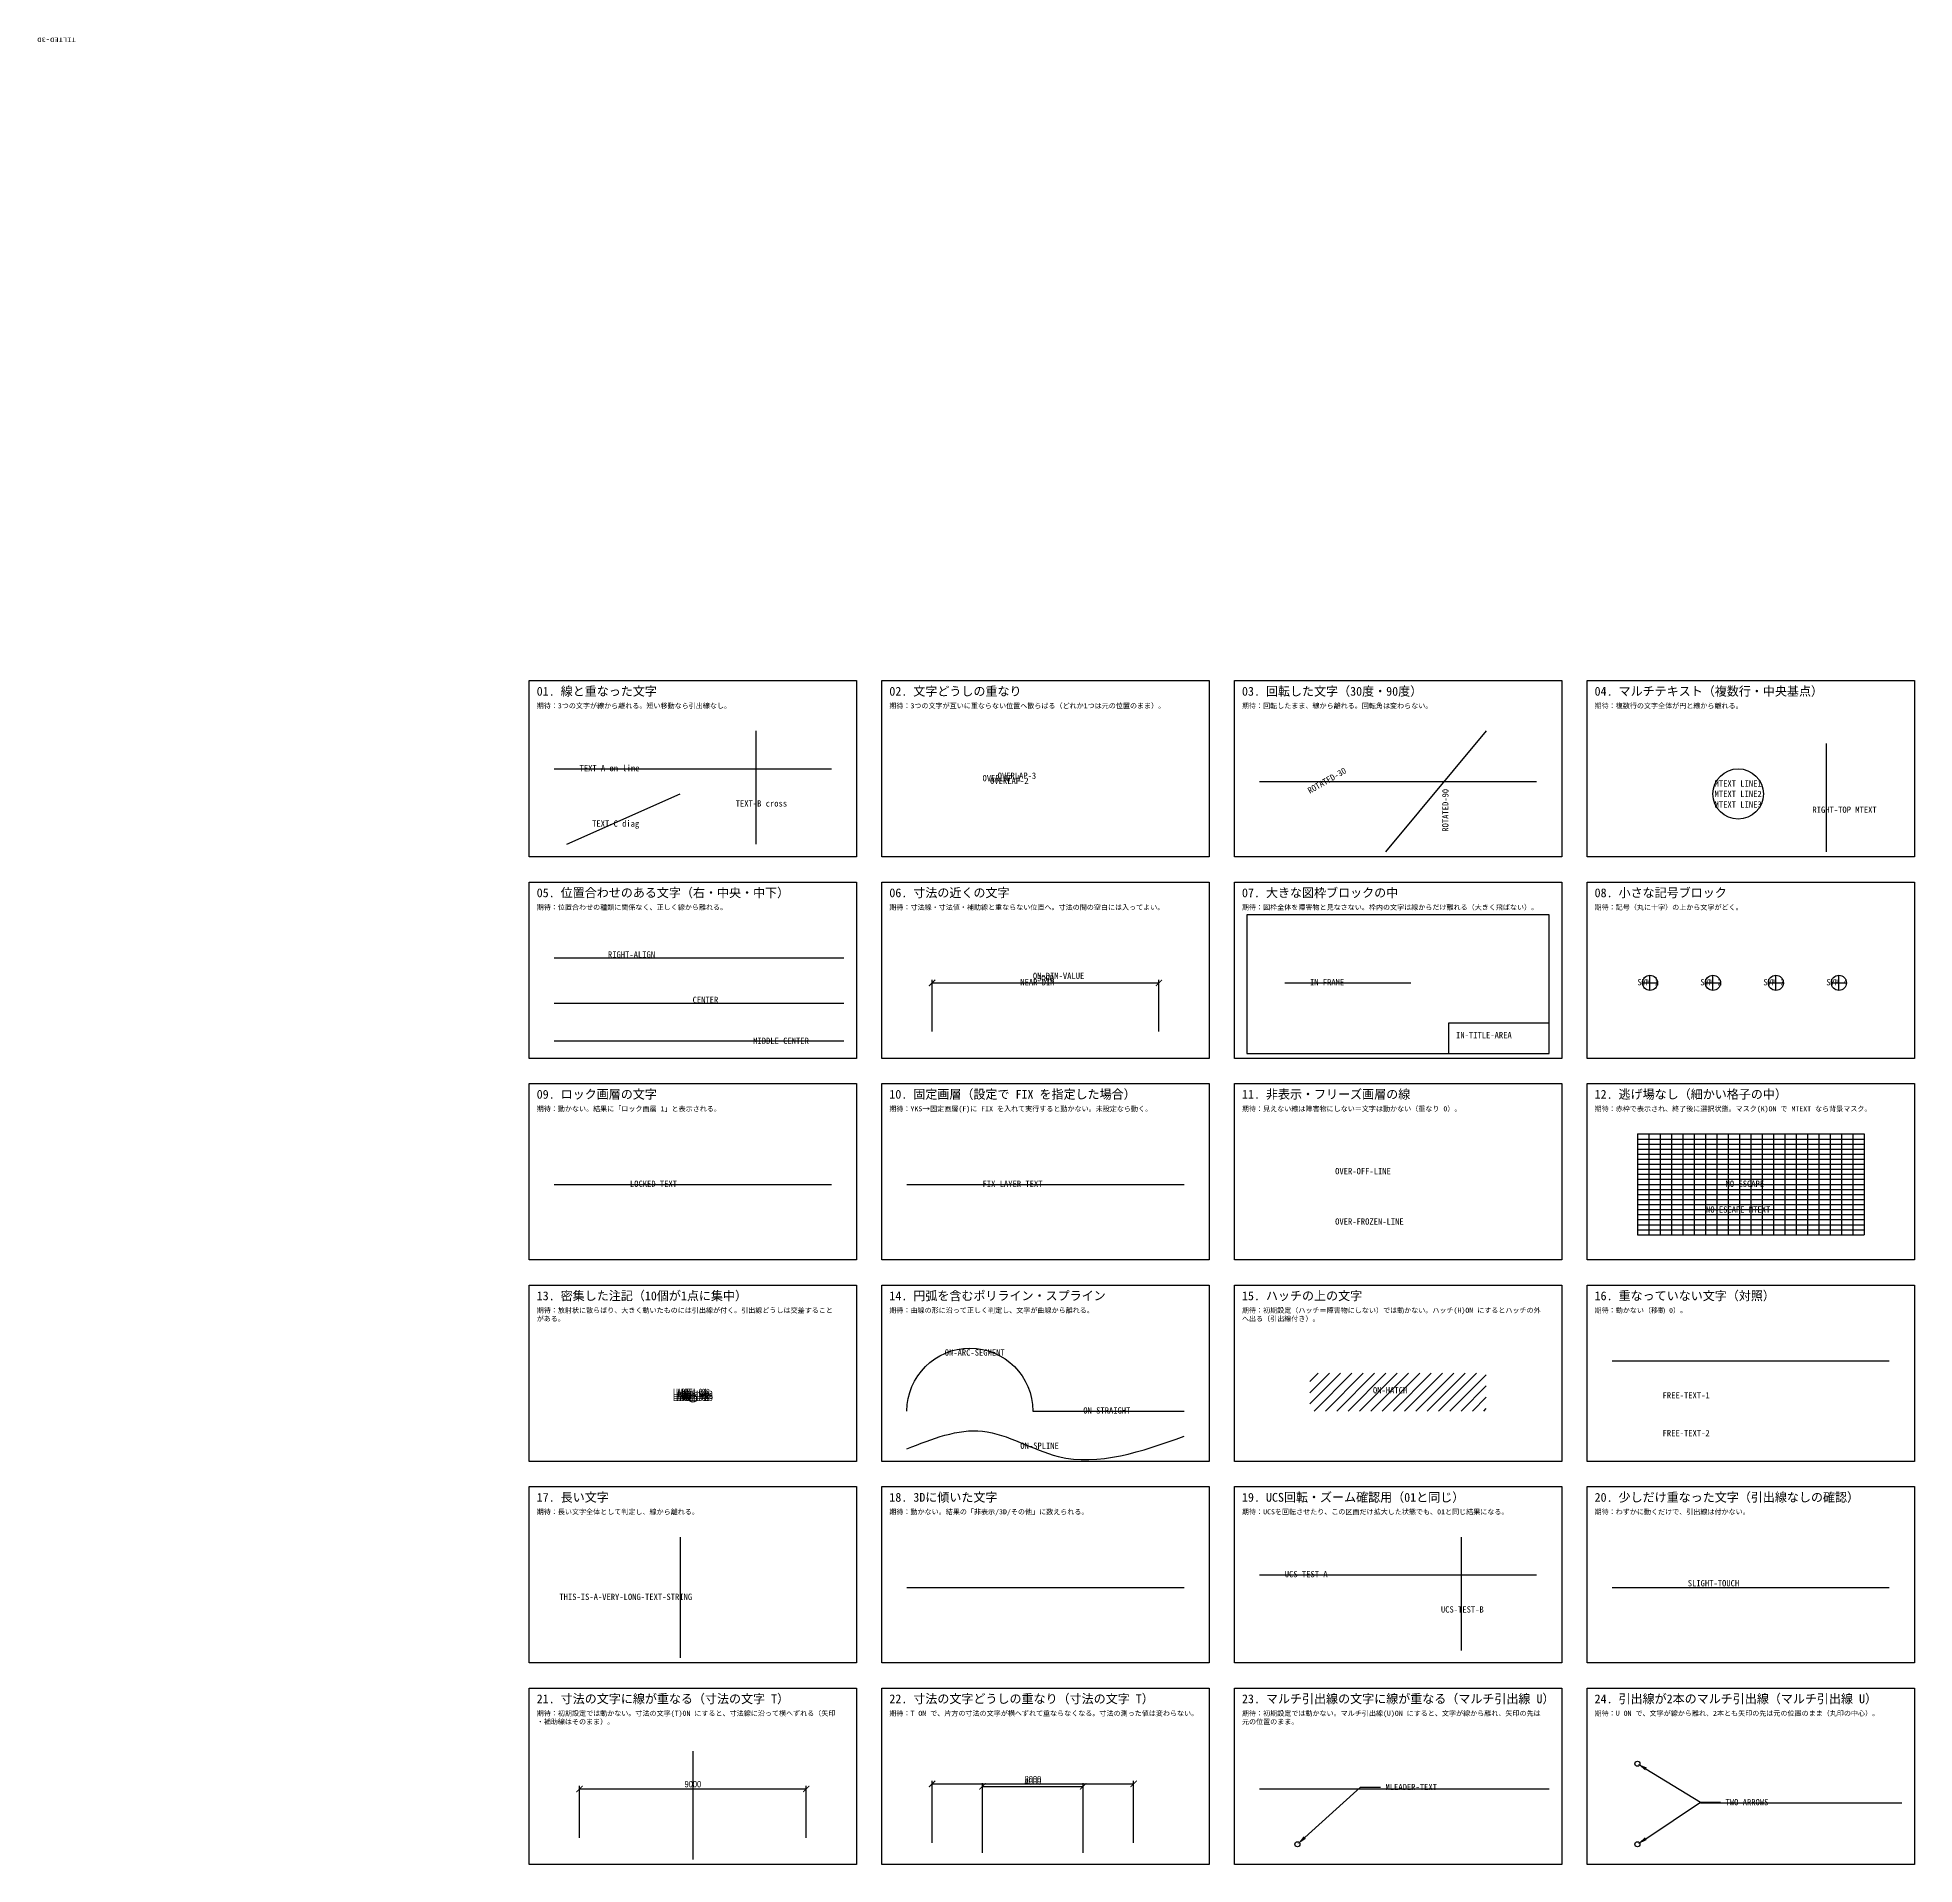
# Model space of a CAD drawing. Header units: millimetres. Extents: x -195 to 550, y -470 to 255.
import ezdxf
from ezdxf import colors
from ezdxf.entities.mleader import LeaderData, LeaderLine
from ezdxf.enums import TextEntityAlignment as Align
from ezdxf.math import Vec2, Vec3

# ---------------------------------------------------------------- set-up
doc = ezdxf.new("R2010")
doc.units = ezdxf.units.MM
for name, color, linetype in [('DIM', 3, 'Continuous'), ('FIX', 5, 'Continuous'), ('HATCH', 252, 'Continuous'), ('LOCKED', 1, 'Continuous'), ('OBJ', 4, 'Continuous'), ('TEXT', 7, 'Continuous'), ('YK_区画', 9, 'Continuous'), ('YK_見出し', 8, 'Continuous')]:
    doc.layers.add(name, color=color, linetype=linetype)
doc.styles.add('OpenSansCondensed-Light', font='OpenSansCondensed-Light.ttf')
doc.styles.add('YK_JP', font='msgothic.ttc')
doc.dimstyles.new('EZDXF', dxfattribs={"dimtxt": 0.25, "dimasz": 0.175, "dimexe": 0.375, "dimexo": 0.125, "dimgap": 0.1, "dimtad": 1, "dimlfac": 100, "dimzin": 12, "dimdsep": 46, "dimtxsty": 'OpenSansCondensed-Light', "dimblk": 'ARCHTICK', "dimcen": 2.5, "dimazin": 3, "dimtfac": 0.5, "dimtmove": 2, "dimatfit": 3})

# ---------------------------------------------------------------- blocks, each defined once
blk = doc.blocks.new('_ARCHTICK')
at = {"color": 0, "linetype": 'BYBLOCK', "const_width": 0.15}
blk.add_lwpolyline([(-0.5, -0.5), (0.5, 0.5)], dxfattribs=at)
blk = doc.blocks.new('YK_FRAME')
for points in [[(0, 0), (120, 0), (120, 55), (0, 55)], [(80, 0), (120, 0), (120, 12), (80, 12)]]:
    blk.add_lwpolyline(points, close=True)
blk = doc.blocks.new('YK_SYMBOL')
for p, q in [((-3, 0), (3, 0)), ((0, -3), (0, 3))]:
    blk.add_line(p, q)
blk.add_circle((0, 0), 3)

msp = doc.modelspace()

# ---------------------------------------------------------------- hatches: boundary and pattern name
at = {"layer": 'HATCH'}
h = msp.add_hatch(dxfattribs=at)
h.set_pattern_fill('ANSI31')
h.paths.add_polyline_path([(310, -275), (380, -275), (380, -290), (310, -290)])

# ---------------------------------------------------------------- linework, layer by layer
at = {"layer": 'OBJ'}
for p, q in [((90, -20), (90, -65)), ((380, -20), (340, -68)), ((515, -25), (515, -68)), ((10, -35), (120, -35)), ((290, -40), (400, -40)), ((15, -65), (60, -45)), ((10, -110), (125, -110)), ((300, -120), (350, -120)), ((10, -128), (125, -128)), ((10, -143), (125, -143)), ((440, -180), (530, -180)), ((440, -180), (440, -220)), ((440, -182), (530, -182)), ((440, -184), (530, -184)), ((440, -186), (530, -186)), ((444.5, -180), (444.5, -220)), ((449, -180), (449, -220)), ((453.5, -180), (453.5, -220)), ((458, -180), (458, -220)), ((462.5, -180), (462.5, -220)), ((467, -180), (467, -220)), ((471.5, -180), (471.5, -220)), ((476, -180), (476, -220)), ((480.5, -180), (480.5, -220)), ((485, -180), (485, -220)), ((489.5, -180), (489.5, -220)), ((494, -180), (494, -220)), ((498.5, -180), (498.5, -220)), ((503, -180), (503, -220)), ((507.5, -180), (507.5, -220)), ((512, -180), (512, -220)), ((516.5, -180), (516.5, -220)), ((521, -180), (521, -220)), ((525.5, -180), (525.5, -220)), ((530, -180), (530, -220)), ((440, -188), (530, -188)), ((440, -190), (530, -190)), ((440, -192), (530, -192)), ((10, -200), (120, -200)), ((150, -200), (260, -200)), ((440, -194), (530, -194)), ((440, -196), (530, -196)), ((440, -198), (530, -198)), ((440, -200), (530, -200)), ((440, -202), (530, -202)), ((440, -204), (530, -204)), ((440, -206), (530, -206)), ((440, -208), (530, -208)), ((440, -210), (530, -210)), ((440, -212), (530, -212)), ((440, -214), (530, -214)), ((440, -216), (530, -216)), ((440, -218), (530, -218)), ((440, -220), (530, -220)), ((430, -270), (540, -270)), ((60, -340), (60, -388)), ((370, -340), (370, -385)), ((290, -355), (400, -355)), ((150, -360), (260, -360)), ((430, -360), (540, -360)), ((65, -425), (65, -468)), ((290, -440), (405, -440)), ((465, -445.5), (545, -445.5))]:
    msp.add_line(p, q, dxfattribs=at)
msp.add_lwpolyline([(150, -290, -1), (200, -290), (260, -290)], format="xyb", dxfattribs=at)
for centre, radius in [((480, -45), 10), ((65, -285), 1.5), ((440, -430), 1), ((305, -462), 1), ((440, -462), 1)]:
    msp.add_circle(centre, radius, dxfattribs=at)
msp.add_spline([(150, -305), (180, -298), (210, -308), (260, -300)], degree=3, dxfattribs=at)
at = {"layer": 'YK_区画'}
for points in [[(0, 0), (130, 0), (130, -70), (0, -70)], [(140, 0), (270, 0), (270, -70), (140, -70)], [(280, 0), (410, 0), (410, -70), (280, -70)], [(420, 0), (550, 0), (550, -70), (420, -70)], [(0, -80), (130, -80), (130, -150), (0, -150)], [(140, -80), (270, -80), (270, -150), (140, -150)], [(280, -80), (410, -80), (410, -150), (280, -150)], [(420, -80), (550, -80), (550, -150), (420, -150)], [(0, -160), (130, -160), (130, -230), (0, -230)], [(140, -160), (270, -160), (270, -230), (140, -230)], [(280, -160), (410, -160), (410, -230), (280, -230)], [(420, -160), (550, -160), (550, -230), (420, -230)], [(0, -240), (130, -240), (130, -310), (0, -310)], [(140, -240), (270, -240), (270, -310), (140, -310)], [(280, -240), (410, -240), (410, -310), (280, -310)], [(420, -240), (550, -240), (550, -310), (420, -310)], [(0, -320), (130, -320), (130, -390), (0, -390)], [(140, -320), (270, -320), (270, -390), (140, -390)], [(280, -320), (410, -320), (410, -390), (280, -390)], [(420, -320), (550, -320), (550, -390), (420, -390)], [(0, -400), (130, -400), (130, -470), (0, -470)], [(140, -400), (270, -400), (270, -470), (140, -470)], [(280, -400), (410, -400), (410, -470), (280, -470)], [(420, -400), (550, -400), (550, -470), (420, -470)]]:
    msp.add_lwpolyline(points, close=True, dxfattribs=at)

# ---------------------------------------------------------------- block references
at = {"layer": 'OBJ'}
for name, p in [('YK_FRAME', (285, -148)), ('YK_SYMBOL', (445, -120)), ('YK_SYMBOL', (470, -120)), ('YK_SYMBOL', (495, -120)), ('YK_SYMBOL', (520, -120))]:
    msp.add_blockref(name, p, dxfattribs=at)

# ---------------------------------------------------------------- texts
at = {"layer": 'FIX'}
msp.add_text('FIX-LAYER-TEXT', height=2.5, dxfattribs=at).set_placement((180, -201))
at = {"layer": 'LOCKED'}
msp.add_text('LOCKED-TEXT', height=2.5, dxfattribs=at).set_placement((40, -201))
at = {"layer": 'TEXT', "extrusion": (0, 1, 1)}
msp.add_text('TILTED-3D', height=2.5, dxfattribs=at).set_placement((180, -361))
at = {"layer": 'TEXT'}
for s, p in [('TEXT-A on line', (20, -36)), ('OVERLAP-3', (186, -39)), ('OVERLAP-1', (180, -40)), ('OVERLAP-2', (183, -41)), ('TEXT-B cross', (82, -50)), ('TEXT-C diag', (25, -58)), ('NEAR-DIM', (195, -121)), ('ON-DIM-VALUE', (200, -118.5)), ('IN-FRAME', (310, -121)), ('SYM-1', (440, -121)), ('SYM-2', (465, -121)), ('SYM-3', (490, -121)), ('SYM-4', (515, -121)), ('IN-TITLE-AREA', (368, -142)), ('OVER-OFF-LINE', (320, -196)), ('NO-ESCAPE', (475, -201)), ('OVER-FROZEN-LINE', (320, -216)), ('ON-ARC-SEGMENT', (165, -268)), ('LABEL-04', (57, -283.6)), ('LABEL-07', (57, -284.4)), ('LABEL-10', (57, -285.2)), ('LABEL-08', (58.2, -283.6)), ('LABEL-02', (58.2, -285.2)), ('LABEL-03', (59.4, -284.4)), ('LABEL-06', (59.4, -285.2)), ('ON-HATCH', (335, -283)), ('FREE-TEXT-1', (450, -285)), ('LABEL-01', (57, -286)), ('LABEL-05', (58.2, -286)), ('LABEL-09', (59.4, -286)), ('ON-STRAIGHT', (220, -291)), ('FREE-TEXT-2', (450, -300)), ('ON-SPLINE', (195, -305)), ('UCS-TEST-A', (300, -356)), ('SLIGHT-TOUCH', (460, -359.6)), ('THIS-IS-A-VERY-LONG-TEXT-STRING', (12, -365)), ('UCS-TEST-B', (362, -370))]:
    msp.add_text(s, height=2.5, dxfattribs=at).set_placement(p)
for s, rotation, p in [('ROTATED-30', 30, (310, -45)), ('ROTATED-90', 90, (365, -60))]:
    msp.add_text(s, height=2.5, rotation=rotation, dxfattribs=at).set_placement(p)
msp.add_text('RIGHT-ALIGN', height=2.5, dxfattribs=at).set_placement((50, -110), align=Align.RIGHT)
msp.add_text('CENTER', height=2.5, dxfattribs=at).set_placement((70, -128), align=Align.CENTER)
msp.add_text('MIDDLE-CENTER', height=2.5, dxfattribs=at).set_placement((100, -143), align=Align.MIDDLE_CENTER)
at = {"layer": 'TEXT', "char_height": 2.5}
for s, insert, width, attachment_point in [('MTEXT LINE1\\PMTEXT LINE2\\PMTEXT LINE3', (480, -45), 30, 5), ('RIGHT-TOP MTEXT', (535, -50), 40, 3), ('NO-ESCAPE MTEXT', (480, -210), 30, 5)]:
    msp.add_mtext(s, dxfattribs=dict(at, insert=insert, width=width, attachment_point=attachment_point))
at = {"layer": 'YK_見出し', "style": 'YK_JP'}
for s, p in [('01. 線と重なった文字', (3, -6)), ('02. 文字どうしの重なり', (143, -6)), ('03. 回転した文字（30度・90度）', (283, -6)), ('04. マルチテキスト（複数行・中央基点）', (423, -6)), ('05. 位置合わせのある文字（右・中央・中下）', (3, -86)), ('07. 大きな図枠ブロックの中', (283, -86)), ('08. 小さな記号ブロック', (423, -86)), ('06. 寸法の近くの文字', (143, -86)), ('09. ロック画層の文字', (3, -166)), ('10. 固定画層（設定で FIX を指定した場合）', (143, -166)), ('11. 非表示・フリーズ画層の線', (283, -166)), ('12. 逃げ場なし（細かい格子の中）', (423, -166)), ('13. 密集した注記（10個が1点に集中）', (3, -246)), ('14. 円弧を含むポリライン・スプライン', (143, -246)), ('15. ハッチの上の文字', (283, -246)), ('16. 重なっていない文字（対照）', (423, -246)), ('17. 長い文字', (3, -326)), ('18. 3Dに傾いた文字', (143, -326)), ('19. UCS回転・ズーム確認用（01と同じ）', (283, -326)), ('20. 少しだけ重なった文字（引出線なしの確認）', (423, -326)), ('21. 寸法の文字に線が重なる（寸法の文字 T）', (3, -406)), ('22. 寸法の文字どうしの重なり（寸法の文字 T）', (143, -406)), ('23. マルチ引出線の文字に線が重なる（マルチ引出線 U）', (283, -406)), ('24. 引出線が2本のマルチ引出線（マルチ引出線 U）', (423, -406))]:
    msp.add_text(s, height=3.5, dxfattribs=at).set_placement(p)
at = {"layer": 'YK_見出し', "char_height": 2, "width": 120, "attachment_point": 1, "style": 'YK_JP'}
for s, insert in [('期待：3つの文字が線から離れる。短い移動なら引出線なし。', (3, -9)), ('期待：3つの文字が互いに重ならない位置へ散らばる（どれか1つは元の位置のまま）。', (143, -9)), ('期待：回転したまま、線から離れる。回転角は変わらない。', (283, -9)), ('期待：複数行の文字全体が円と線から離れる。', (423, -9)), ('期待：位置合わせの種類に関係なく、正しく線から離れる。', (3, -89)), ('期待：寸法線・寸法値・補助線と重ならない位置へ。寸法の間の空白には入ってよい。', (143, -89)), ('期待：図枠全体を障害物と見なさない。枠内の文字は線からだけ離れる（大きく飛ばない）。', (283, -89)), ('期待：記号（丸に十字）の上から文字がどく。', (423, -89)), ('期待：動かない。結果に「ロック画層 1」と表示される。', (3, -169)), ('期待：YKS→固定画層(F)に FIX を入れて実行すると動かない。未設定なら動く。', (143, -169)), ('期待：見えない線は障害物にしない＝文字は動かない（重なり 0）。', (283, -169)), ('期待：赤枠で表示され、終了後に選択状態。マスク(K)ON で MTEXT なら背景マスク。', (423, -169)), ('期待：放射状に散らばり、大きく動いたものには引出線が付く。引出線どうしは交差することがある。', (3, -249)), ('期待：曲線の形に沿って正しく判定し、文字が曲線から離れる。', (143, -249)), ('期待：初期設定（ハッチ＝障害物にしない）では動かない。ハッチ(H)ON にするとハッチの外へ出る（引出線付き）。', (283, -249)), ('期待：動かない（移動 0）。', (423, -249)), ('期待：長い文字全体として判定し、線から離れる。', (3, -329)), ('期待：動かない。結果の「非表示/3D/その他」に数えられる。', (143, -329)), ('期待：UCSを回転させたり、この区画だけ拡大した状態でも、01と同じ結果になる。', (283, -329)), ('期待：わずかに動くだけで、引出線は付かない。', (423, -329)), ('期待：初期設定では動かない。寸法の文字(T)ON にすると、寸法線に沿って横へずれる（矢印・補助線はそのまま）。', (3, -409)), ('期待：T ON で、片方の寸法の文字が横へずれて重ならなくなる。寸法の測った値は変わらない。', (143, -409)), ('期待：初期設定では動かない。マルチ引出線(U)ON にすると、文字が線から離れ、矢印の先は元の位置のまま。', (283, -409)), ('期待：U ON で、文字が線から離れ、2本とも矢印の先は元の位置のまま（丸印の中心）。', (423, -409))]:
    msp.add_mtext(s, dxfattribs=dict(at, insert=insert))

# ---------------------------------------------------------------- dimensions: what is measured, and where the dimension line sits
at = {"layer": 'DIM'}
for base, p1, p2 in [((160, -120), (160, -140), (250, -140)), ((20, -440), (20, -460), (110, -460)), ((160, -438), (160, -462), (240, -462)), ((180, -439), (180, -466), (220, -466))]:
    msp.add_linear_dim(base=base, p1=p1, p2=p2, dimstyle='EZDXF', override={"dimtxt": 2.5, "dimasz": 2.5, "dimexe": 1.25, "dimexo": 0.625, "dimgap": 0.625}, dxfattribs=at).render()

# ---------------------------------------------------------------- leaders
at = {"layer": 'TEXT'}
ml = msp.add_multileader_mtext('Standard', dxfattribs=at)
ml.set_content('TWO-ARROWS')
ml.set_leader_properties(linetype='ByLayer')
ml.build(insert=Vec2(0, 0))
ctx = ml.context
ctx.base_point, ctx.char_height = Vec3(473, -445.25), 2.5
notes = []
notes.append((ctx, [(0, (1, 1, 0), (465, -445.25), (1, 0), 8, [(0, [(440, -430)], 0, []), (1, [(440, -462)], 0, [])])]))
ctx.mtext.insert = Vec3(475, -444)
ml = msp.add_multileader_mtext('Standard', dxfattribs=at)
ml.set_content('MLEADER-TEXT')
ml.set_leader_properties(linetype='ByLayer')
ml.build(insert=Vec2(0, 0))
ctx = ml.context
ctx.base_point, ctx.char_height = Vec3(338, -439.25), 2.5
notes.append((ctx, [(0, (1, 1, 0), (330, -439.25), (1, 0), 8, [(0, [(305, -462)], 0, [])])]))
ctx.mtext.insert = Vec3(340, -438)
for ctx, leaders in notes:
    for number, flags, end, landing, length, lines in leaders:
        leader = LeaderData()
        leader.index, (leader.has_last_leader_line, leader.has_dogleg_vector, leader.attachment_direction) = number, flags
        leader.last_leader_point, leader.dogleg_vector, leader.dogleg_length = Vec3(end), Vec3(landing), length
        for number, points, colour, breaks in lines:
            line = LeaderLine()
            line.index, line.vertices, line.color, line.breaks = number, Vec3.list(points), colors.encode_raw_color(colour), breaks
            leader.lines.append(line)
        ctx.leaders.append(leader)

doc.saveas('drawing.dxf')
